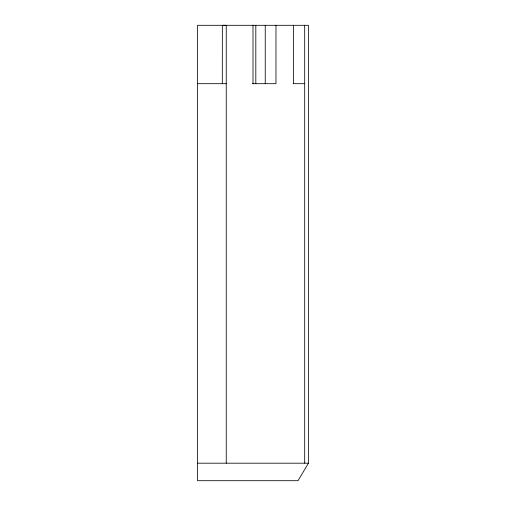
<?xml version="1.0" encoding="UTF-8"?>
<svg xmlns="http://www.w3.org/2000/svg" width="506" height="506" viewBox="0 0 506 506"><rect width="100%" height="100%" fill="white"/><g stroke="black" fill="none" stroke-linecap="round" stroke-linejoin="round"><path stroke-width="0.76" d="M308.464 463.186L298.015 480.7L197.536 480.7L197.536 25.306L308.464 25.3L308.464 463.186L197.536 463.186M226.239 25.306L222.343 25.313L222.317 83.686M197.536 83.686L226.245 83.686M252.361 83.686L275.972 83.686L275.972 25.3M293.107 83.686L304.688 83.686M304.688 25.3L304.688 463.186M293.606 25.3L293.606 83.686M265.239 25.3L265.239 83.686M255.821 25.3L255.821 83.686M253 25.3L253 83.686M226.245 25.3L226.245 463.186"/></g></svg>
